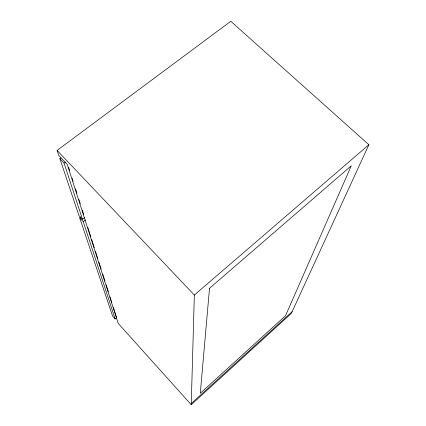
<?xml version="1.0" encoding="UTF-8"?>
<svg xmlns="http://www.w3.org/2000/svg" width="426" height="426" viewBox="0 0 426 426"><rect width="100%" height="100%" fill="white"/><g stroke="black" fill="none" stroke-linecap="round" stroke-linejoin="round"><path stroke-width="0.64" d="M191.237 404.7L194.347 295.042L57.111 150.415L230.775 21.3L368.889 144.728L291.357 313.371L191.237 404.7L118.188 323.387L67.223 164.345L58.793 155.442L57.111 150.415M191.269 403.534L292.135 311.683M194.347 295.042L368.889 144.728M80.738 216.999L79.689 217.819L112.624 316.151L115.142 318.952L116.644 317.69M60.955 157.929L59.896 158.728L78.906 215.481L82.49 219.342L84.71 217.606M115.142 318.952L83.251 221.658L85.45 219.933M82.49 219.342L64.065 163.137L65.641 161.949M59.896 158.728L64.065 163.137M79.689 217.819L83.251 221.658M68.692 167.434L69.694 170.57M72.095 178.095L73.096 181.231M75.498 188.755L76.904 193.148M78.901 199.421L80.306 203.809M82.303 210.082L83.709 214.47M87.862 227.5L90.882 236.962M91.691 239.481L94.306 247.682M95.515 251.468L97.724 258.406M98.933 262.187L101.148 269.125M102.757 274.168L104.972 281.107M106.18 284.893L108.396 291.831M110.004 296.874L111.814 302.551M113.428 307.599L116.447 317.056M209.517 288.311L200.284 393.283L285.521 315.741L351.28 165.794L209.517 288.311"/></g></svg>
